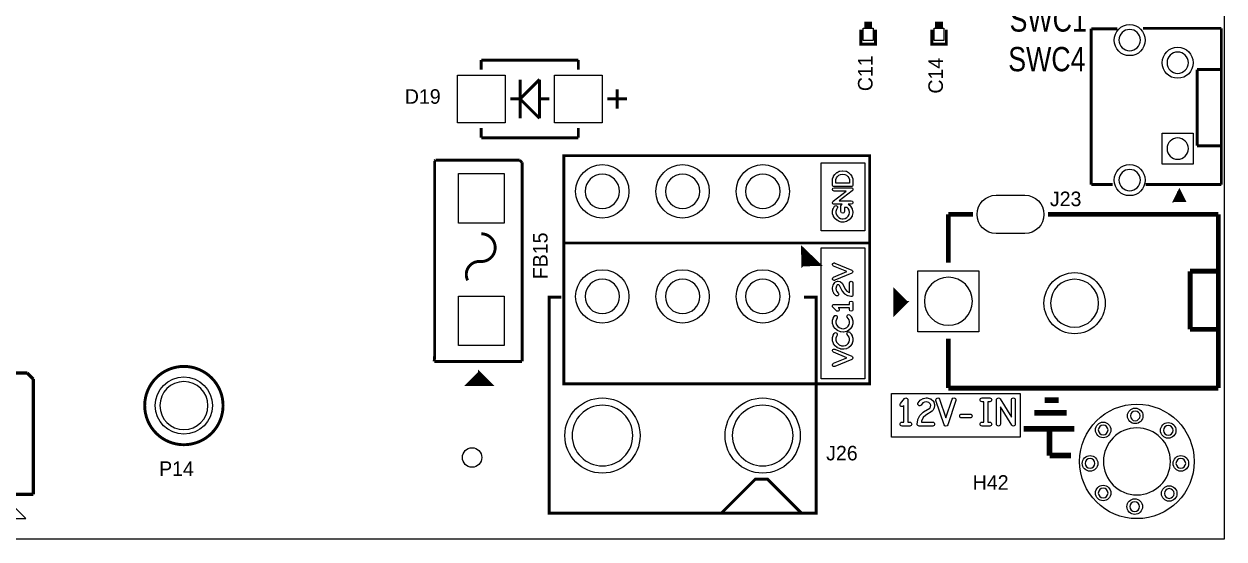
# Model space of a CAD drawing. Extents: x 0 to 260, y 0 to 180.
# Drawn here: x 191.2 to 254, y 0 to 27 of the extents above; entities that cross this region are included whole.
import ezdxf

# ---------------------------------------------------------------- set-up
doc = ezdxf.new("R2010")
doc.units = 0
for name, color, linetype in [('BG_DRILLHOLE', 193, 'CONTINUOUS'), ('BG_OUTLINE', 253, 'CONTINUOUS'), ('BG_SILKSCREEN_TOP', 6, 'CONTINUOUS'), ('PG_SILKSCREEN_TOP', 254, 'CONTINUOUS'), ('PIN_TOP', 96, 'CONTINUOUS'), ('RD_SILKSCREEN_TOP', 85, 'CONTINUOUS')]:
    doc.layers.add(name, color=color, linetype=linetype)

msp = doc.modelspace()

# ---------------------------------------------------------------- linework, layer by layer
at = {"layer": 'BG_DRILLHOLE'}
for points in [[(249.622818, 26.115518, 1), (248.505218, 26.115518, 1)], [(252.135386, 24.929846, 1), (251.017786, 24.929846, 1)], [(252.135386, 20.437094, 1), (251.017786, 20.437094, 1)], [(222.37192, 18.200116, 1), (220.56852, 18.200116, 1)], [(226.57181, 18.200116, 1), (224.76841, 18.200116, 1)], [(230.7717, 18.200116, 1), (228.9683, 18.200116, 1)], [(249.622818, 18.786856, 1), (248.505218, 18.786856, 1)], [(222.37192, 12.7, 1), (220.56852, 12.7, 1)], [(226.57181, 12.7, 1), (224.76841, 12.7, 1)], [(230.7717, 12.7, 1), (228.9683, 12.7, 1)], [(240.83518, 12.446, 1), (238.32058, 12.446, 1)], [(247.43918, 12.3444, 1), (244.92458, 12.3444, 1)], [(200.83399, 6.985, 1), (198.31939, 6.985, 1)], [(223.06661, 5.417058, 1), (219.89161, 5.417058, 1)], [(231.44861, 5.417058, 1), (228.27361, 5.417058, 1)], [(249.60834, 6.44652, 1), (249.10034, 6.44652, 1)], [(247.93194, 5.70992, 1), (247.42394, 5.70992, 1)], [(251.19584, 4.064, 1), (247.69064, 4.064, 1)], [(251.33554, 5.68452, 1), (250.82754, 5.68452, 1)], [(247.24614, 3.95732, 1), (246.73814, 3.95732, 1)], [(251.99594, 3.95732, 1), (251.48794, 3.95732, 1)], [(247.93194, 2.40792, 1), (247.42394, 2.40792, 1)], [(251.38634, 2.38252, 1), (250.87834, 2.38252, 1)], [(249.58294, 1.69672, 1), (249.07494, 1.69672, 1)]]:
    msp.add_lwpolyline(points, format="xyb", close=True, dxfattribs=at)
at = {"layer": 'BG_OUTLINE'}
msp.add_lwpolyline([(0, 180.34), (254, 180.34), (254, 0), (0, 0)], close=True, dxfattribs=at)
at = {"layer": 'BG_SILKSCREEN_TOP'}
for points, const_width in [([(219.456, 15.494), (219.456, 8.128), (235.458, 8.128), (235.458, 15.494), (219.456, 15.494), (219.456, 20.066), (235.458, 20.066), (235.458, 15.494)], 0.1524), ([(231.949752, 14.338554), (232.847642, 14.356334), (231.932226, 15.236444), (231.949752, 14.338554), (232.389934, 14.796262), (232.11536, 15.060422), (231.935782, 15.056866), (231.946196, 14.518132), (232.12933, 14.34211), (232.668064, 14.352778), (232.756202, 14.444218), (232.2068, 14.972284), (232.027222, 14.968728), (232.03789, 14.430248), (232.756202, 14.444218), (232.29824, 14.8844), (232.118916, 14.880844), (232.125774, 14.521688), (232.217468, 14.43355), (232.576624, 14.440662), (232.664508, 14.532356), (232.389934, 14.796262), (232.210356, 14.792706), (232.217468, 14.43355), (232.481374, 14.708378), (232.573068, 14.62024), (232.576624, 14.440662), (232.397046, 14.437106), (232.573068, 14.62024)], 0.127), ([(237.3884, 12.3952), (236.7534, 13.0302), (236.7534, 11.7602), (237.3884, 12.3952), (236.7534, 12.3952), (236.7534, 12.0142), (236.8804, 11.8872), (237.2614, 12.2682), (237.2614, 12.5222), (236.8804, 12.9032), (236.7534, 12.9032), (236.7534, 12.1412), (236.8804, 12.0142), (237.2614, 12.3952), (236.7534, 12.9032), (236.7534, 12.2682), (236.8804, 12.1412), (237.1344, 12.3952), (237.1344, 12.5222), (236.8804, 12.7762), (236.7534, 12.7762), (236.7534, 12.3952), (236.8804, 12.2682), (237.1344, 12.5222), (236.7534, 12.5222), (236.7534, 12.6492), (236.8804, 12.7762), (237.0074, 12.6492), (236.7534, 12.6492)], 0.127), ([(215.0364, 8.7122), (214.4014, 8.0772), (215.6714, 8.0772), (215.0364, 8.7122), (215.0364, 8.0772), (215.4174, 8.0772), (215.5444, 8.2042), (215.1634, 8.5852), (214.9094, 8.5852), (214.5284, 8.2042), (214.5284, 8.0772), (215.2904, 8.0772), (215.4174, 8.2042), (215.0364, 8.5852), (214.5284, 8.0772), (215.1634, 8.0772), (215.2904, 8.2042), (215.0364, 8.4582), (214.9094, 8.4582), (214.6554, 8.2042), (214.6554, 8.0772), (215.0364, 8.0772), (215.1634, 8.2042), (214.9094, 8.4582), (214.9094, 8.0772), (214.7824, 8.0772), (214.6554, 8.2042), (214.7824, 8.3312), (214.7824, 8.0772)], 0.127)]:
    msp.add_lwpolyline(points, dxfattribs=dict(at, const_width=const_width))
for points in [[(232.918, 19.685), (235.204, 19.685), (235.204, 16.129), (232.918, 16.129)], [(233.927904, 19.084036), (234.0483, 19.095974), (234.168696, 19.084036), (234.249468, 19.038062), (234.322366, 18.977356), (234.368594, 18.90776), (234.4039, 18.81378), (234.4039, 18.622518), (233.6927, 18.622518), (233.6927, 18.81378), (233.728006, 18.90776), (233.774234, 18.977356), (233.847132, 19.038062)], [(232.918, 15.24), (235.204, 15.24), (235.204, 8.382), (232.918, 8.382)], [(236.601, 7.62), (243.332, 7.62), (243.332, 5.334), (236.601, 5.334)]]:
    msp.add_lwpolyline(points, close=True, dxfattribs=at)
for points in [[(233.891328, 19.259042), (234.03941, 19.273774, -0.025066), (234.0483, 19.274282, -0.025066), (234.05719, 19.273774), (234.205272, 19.259042, -0.10464), (234.240324, 19.247866), (234.34421, 19.188684, -0.044276), (234.357164, 19.179794), (234.446064, 19.105626, -0.072224), (234.463082, 19.086576), (234.522264, 18.997676, -0.057374), (234.531662, 18.979642), (234.576112, 18.861024, -0.089934), (234.5817, 18.829782), (234.5817, 18.533618, -0.414214), (234.4928, 18.444718), (233.6038, 18.444718, -0.414214), (233.5149, 18.533618), (233.5149, 18.829782, -0.089934), (233.520488, 18.861024), (233.564938, 18.979642, -0.057374), (233.574336, 18.997676), (233.633518, 19.086576, -0.072224), (233.650536, 19.105626), (233.739436, 19.179794, -0.044276), (233.75239, 19.188684), (233.856276, 19.247866, -0.10464)], [(233.6038, 18.209768, -1), (233.6038, 18.387568), (234.4928, 18.387568, -0.414214), (234.5817, 18.298668, -0.233023), (234.546902, 18.228056), (233.865928, 17.705832), (234.4928, 17.705832, -1), (234.4928, 17.528032), (234.335066, 17.528032, -0.140302), (234.377738, 17.504156), (234.466638, 17.415256, -0.067108), (234.481116, 17.39646), (234.540298, 17.292574, -0.07987), (234.550204, 17.266158), (234.579922, 17.118076, -0.04967), (234.5817, 17.10055, -0.04967), (234.579922, 17.083024), (234.550204, 16.934942, -0.07987), (234.540298, 16.908526), (234.481116, 16.80464, -0.067108), (234.466638, 16.785844), (234.377738, 16.696944, -0.066491), (234.359196, 16.682466), (234.255564, 16.623284, -0.068852), (234.232958, 16.61414), (234.11434, 16.584422, -0.061323), (234.09275, 16.581882), (233.989118, 16.581882, -0.080555), (233.960924, 16.586454), (233.872024, 16.616172, -0.048715), (233.856276, 16.623284), (233.75239, 16.682466, -0.067108), (233.733594, 16.696944), (233.644694, 16.785844, -0.049391), (233.633518, 16.799306), (233.574336, 16.888206, -0.057374), (233.564938, 16.90624), (233.520488, 17.024858, -0.089934), (233.5149, 17.0561), (233.5149, 17.159732, -0.061323), (233.51744, 17.181322), (233.547158, 17.29994, -0.08597), (233.559604, 17.327626), (233.618786, 17.416526, -0.251136), (233.6927, 17.45615, -0.414214), (233.7816, 17.36725, -0.148069), (233.766614, 17.317974), (233.716068, 17.241774), (233.6927, 17.14881), (233.6927, 17.072102), (233.728006, 16.978122), (233.77652, 16.905224), (233.850688, 16.831056), (233.93654, 16.782034), (234.003596, 16.759682), (234.081828, 16.759682), (234.17784, 16.783812), (234.260644, 16.831056), (234.332526, 16.902938), (234.378754, 16.983964), (234.402122, 17.10055), (234.378754, 17.217136), (234.332526, 17.298162), (234.27817, 17.352518), (234.1372, 17.352518), (234.1372, 17.145, -1), (233.9594, 17.145), (233.9594, 17.441418, -0.34897), (234.028234, 17.528032), (233.6038, 17.528032, -0.414214), (233.5149, 17.616932, -0.233023), (233.549698, 17.687544), (234.230672, 18.209768)], [(233.56951, 14.28369, -0.302386), (233.5149, 14.365732, -0.414214), (233.6038, 14.454632, -0.09902), (233.63809, 14.447774), (234.52709, 14.077442, -0.302386), (234.5817, 13.9954, -0.302386), (234.52709, 13.913358), (233.63809, 13.543026, -0.09902), (233.6038, 13.536168, -0.414214), (233.5149, 13.625068, -0.302386), (233.56951, 13.70711), (234.26166, 13.9954)], [(234.4039, 12.893548), (234.4039, 13.40485, -1), (234.5817, 13.40485), (234.5817, 12.78255, -0.414214), (234.4928, 12.69365, -0.054723), (234.473496, 12.695682), (234.340146, 12.7254, -0.080613), (234.31373, 12.736068), (234.165648, 12.824968, -0.092394), (234.141264, 12.846558), (234.037378, 12.979908, -0.049259), (234.02798, 12.99464), (233.888534, 13.273532), (233.847894, 13.306298), (233.803698, 13.31341), (233.763058, 13.299948), (233.71683, 13.235432), (233.693716, 13.120116), (233.705146, 13.028168), (233.737912, 12.951968), (233.81462, 12.875006, -0.198914), (233.840782, 12.812268, -0.414214), (233.751882, 12.723368, -0.198914), (233.689144, 12.74953), (233.600244, 12.83843, -0.09542), (233.581194, 12.866116), (233.536744, 12.969748, -0.07052), (233.530394, 12.993878), (233.515662, 13.112496, -0.030834), (233.5149, 13.123418, -0.04967), (233.516678, 13.140944), (233.546396, 13.289026, -0.105478), (233.561128, 13.323062), (233.635042, 13.426694, -0.158614), (233.679238, 13.45946), (233.768138, 13.489178, -0.080555), (233.796332, 13.49375, -0.040959), (233.81081, 13.49248), (233.89971, 13.477748, -0.128769), (233.940858, 13.45946), (234.015026, 13.400024, -0.107872), (234.038902, 13.37056), (234.18292, 13.08227), (234.271312, 12.968986), (234.392978, 12.895834)], [(234.4039, 12.2809), (234.4039, 12.3698, -1), (234.5817, 12.3698), (234.5817, 12.0142, -1), (234.4039, 12.0142), (234.4039, 12.1031), (233.81843, 12.1031), (233.844338, 12.076938, -0.198914), (233.8705, 12.0142, -0.414214), (233.7816, 11.9253, -0.198914), (233.718862, 11.951462), (233.541062, 12.129262, -0.198914), (233.5149, 12.192, -0.414214), (233.6038, 12.2809)], [(234.290108, 11.605006, -0.170678), (234.27055, 11.660632, -0.414214), (234.35945, 11.749532, -0.227508), (234.428792, 11.716258), (234.487974, 11.642344, -0.052842), (234.498134, 11.626596), (234.542584, 11.537696, -0.0469), (234.54868, 11.522202), (234.578398, 11.418316, -0.069492), (234.5817, 11.393932), (234.5817, 11.2903, -0.06969), (234.578144, 11.265916), (234.548426, 11.162284, -0.059818), (234.540298, 11.142726), (234.481116, 11.03884, -0.067108), (234.466638, 11.020044), (234.377738, 10.931144, -0.080295), (234.354878, 10.91438), (234.265978, 10.86993, -0.061657), (234.245404, 10.862564), (234.112054, 10.8331, -0.054723), (234.09275, 10.831068, -0.027198), (234.083098, 10.831576), (233.949748, 10.846308, -0.068044), (233.92638, 10.85215), (233.778298, 10.911332, -0.078631), (233.754422, 10.925556), (233.665522, 10.999724, -0.063899), (233.650028, 11.016234), (233.57586, 11.119866, -0.074788), (233.563922, 11.143488), (233.519472, 11.276838, -0.080555), (233.5149, 11.305032), (233.5149, 11.42365, -0.06969), (233.518456, 11.448034), (233.548174, 11.551666, -0.046684), (233.554016, 11.56716), (233.598466, 11.65606, -0.283523), (233.677968, 11.705082, -0.414214), (233.766868, 11.616182, -0.116758), (233.75747, 11.576304), (233.71683, 11.49477), (233.6927, 11.411204), (233.6927, 11.31951), (233.72826, 11.212576), (233.788204, 11.12901), (233.857546, 11.071098), (233.981244, 11.021822), (234.087924, 11.009884), (234.196128, 11.03376), (234.262422, 11.067034), (234.332526, 11.137138), (234.380532, 11.221466), (234.4039, 11.302746), (234.4039, 11.381486), (234.37977, 11.46556), (234.343448, 11.538458)], [(234.290108, 10.703306, -0.170678), (234.27055, 10.758932, -0.414214), (234.35945, 10.847832, -0.227508), (234.428792, 10.814558), (234.487974, 10.740644, -0.052842), (234.498134, 10.724896), (234.542584, 10.635996, -0.0469), (234.54868, 10.620502), (234.578398, 10.516616, -0.069492), (234.5817, 10.492232), (234.5817, 10.3886, -0.06969), (234.578144, 10.364216), (234.548426, 10.260584, -0.059818), (234.540298, 10.241026), (234.481116, 10.13714, -0.067108), (234.466638, 10.118344), (234.377738, 10.029444, -0.080295), (234.354878, 10.01268), (234.265978, 9.96823, -0.061657), (234.245404, 9.960864), (234.112054, 9.9314, -0.054723), (234.09275, 9.929368, -0.027198), (234.083098, 9.929876), (233.949748, 9.944608, -0.068044), (233.92638, 9.95045), (233.778298, 10.009632, -0.078631), (233.754422, 10.023856), (233.665522, 10.098024, -0.063899), (233.650028, 10.114534), (233.57586, 10.218166, -0.074788), (233.563922, 10.241788), (233.519472, 10.375138, -0.080555), (233.5149, 10.403332), (233.5149, 10.52195, -0.06969), (233.518456, 10.546334), (233.548174, 10.649966, -0.046684), (233.554016, 10.66546), (233.598466, 10.75436, -0.283523), (233.677968, 10.803382, -0.414214), (233.766868, 10.714482, -0.116758), (233.75747, 10.674604), (233.71683, 10.59307), (233.6927, 10.509504), (233.6927, 10.41781), (233.72826, 10.310876), (233.788204, 10.22731), (233.857546, 10.169398), (233.981244, 10.120122), (234.087924, 10.108184), (234.196128, 10.13206), (234.262422, 10.165334), (234.332526, 10.235438), (234.380532, 10.319766), (234.4039, 10.401046), (234.4039, 10.479786), (234.37977, 10.56386), (234.343448, 10.636758)], [(233.56951, 9.77519, -0.302386), (233.5149, 9.857232, -0.414214), (233.6038, 9.946132, -0.09902), (233.63809, 9.939274), (234.52709, 9.568942, -0.302386), (234.5817, 9.4869, -0.302386), (234.52709, 9.404858), (233.63809, 9.034526, -0.09902), (233.6038, 9.027668, -0.414214), (233.5149, 9.116568, -0.302386), (233.56951, 9.19861), (234.26166, 9.4869)], [(237.072932, 7.09422), (237.276132, 7.34822, -0.227899), (237.35538, 7.38632, -0.414214), (237.45698, 7.28472), (237.45698, 6.11632), (237.55858, 6.11632, -1), (237.55858, 5.91312), (237.15218, 5.91312, -1), (237.15218, 6.11632), (237.25378, 6.11632), (237.25378, 6.99516), (237.231428, 6.96722, -0.227899), (237.15218, 6.92912, -0.414214), (237.05058, 7.03072, -0.170862)], [(238.284512, 7.363968), (238.419894, 7.38505, -0.038943), (238.435642, 7.38632, -0.061321), (238.46028, 7.383272), (238.629698, 7.340854, -0.121114), (238.672624, 7.318248), (238.791242, 7.212584, -0.146992), (238.821976, 7.1628), (238.855758, 7.0358, -0.065123), (238.85906, 7.009638, -0.033277), (238.858044, 6.996176), (238.841026, 6.869176, -0.109105), (238.82604, 6.828028), (238.758476, 6.72211, -0.111451), (238.726726, 6.690614), (238.397034, 6.48462), (238.265462, 6.356604), (238.177578, 6.173724), (238.167418, 6.11632), (238.75746, 6.11632, -1), (238.75746, 5.91312), (238.04626, 5.91312, -0.414214), (237.94466, 6.01472, -0.043986), (237.946184, 6.0325), (237.979966, 6.223, -0.067883), (237.988348, 6.249162), (238.089948, 6.460744, -0.088411), (238.110776, 6.4897), (238.263176, 6.638036, -0.053151), (238.280194, 6.651244), (238.599472, 6.850634), (238.642652, 6.918452), (238.654082, 7.003034), (238.633254, 7.081012), (238.556038, 7.149846), (238.430816, 7.181088), (238.333026, 7.165848), (238.247936, 7.120382), (238.15929, 7.009638, -0.227899), (238.080042, 6.971538, -0.414214), (237.978442, 7.073138, -0.170862), (238.000794, 7.136638), (238.102394, 7.263638, -0.101271), (238.133636, 7.2898), (238.252254, 7.3533, -0.08417)], [(239.44834, 6.33603), (239.775492, 7.316978, -0.322662), (239.871758, 7.38632, -0.414214), (239.973358, 7.28472, -0.08101), (239.968024, 7.252462), (239.544606, 5.982462, -0.322662), (239.44834, 5.91312, -0.322662), (239.352074, 5.982462), (238.928656, 7.252462, -0.08101), (238.923322, 7.28472, -0.414214), (239.024922, 7.38632, -0.322662), (239.121188, 7.316978)], [(241.3381, 7.18312, -1), (241.3381, 7.38632), (241.7445, 7.38632, -1), (241.7445, 7.18312), (241.6429, 7.18312), (241.6429, 6.11632), (241.7445, 6.11632, -1), (241.7445, 5.91312), (241.3381, 5.91312, -1), (241.3381, 6.11632), (241.4397, 6.11632), (241.4397, 7.18312)], [(242.875562, 6.374892), (242.875562, 7.28472, -1), (243.078762, 7.28472), (243.078762, 6.01472, -0.414214), (242.977162, 5.91312, -0.260983), (242.890548, 5.961634), (242.299998, 6.924548), (242.299998, 6.01472, -1), (242.096798, 6.01472), (242.096798, 7.28472, -0.414214), (242.198398, 7.38632, -0.260983), (242.285012, 7.337806)], [(240.274602, 6.336538, -1), (240.274602, 6.539738), (240.715038, 6.539738, -1), (240.715038, 6.336538)]]:
    msp.add_lwpolyline(points, format="xyb", close=True, dxfattribs=at)
at = {"layer": 'PG_SILKSCREEN_TOP'}
for points, const_width in [([(235.585, 27.0002), (235.1786, 27.0002)], 0.1524), ([(239.2934, 27.0002), (238.887, 27.0002)], 0.1524), ([(235.7628, 26.67), (235.7628, 25.908), (235.0008, 25.908), (235.0008, 26.67)], 0.1524), ([(235.585, 26.8478), (235.1786, 26.8478)], 0.1524), ([(239.4712, 26.67), (239.4712, 25.908), (238.7092, 25.908), (238.7092, 26.67)], 0.1524), ([(239.2934, 26.8478), (238.887, 26.8478)], 0.1524), ([(247.055386, 26.707846), (247.055386, 18.554446)], 0.1524), ([(248.420128, 26.707846), (247.055386, 26.707846)], 0.1524), ([(249.766328, 26.733246), (253.862586, 26.733246)], 0.1524), ([(253.862586, 26.733246), (253.862586, 18.554446)], 0.1524), ([(215.138, 24.5618), (215.138, 25.0698)], 0.1524), ([(215.138, 25.0698), (220.218, 25.0698)], 0.1524), ([(220.218, 25.0698), (220.218, 24.5618)], 0.1524), ([(252.592586, 24.574246), (253.862586, 24.574246)], 0.1524), ([(252.592586, 20.637246), (252.592586, 24.574246)], 0.1524), ([(218.186, 24.0538), (217.17, 23.0378)], 0.1524), ([(217.17, 24.0538), (217.17, 22.0218)], 0.1524), ([(218.186, 22.0218), (218.186, 24.0538)], 0.1524), ([(222.25, 22.5298), (222.25, 23.5458)], 0.1524), ([(216.662, 23.0378), (217.17, 23.0378)], 0.1524), ([(217.17, 23.0378), (218.186, 22.0218)], 0.1524), ([(218.694, 23.0378), (218.186, 23.0378)], 0.1524), ([(222.758, 23.0378), (221.742, 23.0378)], 0.1524), ([(215.138, 21.0058), (215.138, 21.5138)], 0.1524), ([(220.218, 21.5138), (220.218, 21.0058)], 0.1524), ([(220.218, 21.0058), (215.138, 21.0058)], 0.1524), ([(252.592586, 20.586446), (252.592586, 20.637246)], 0.1524), ([(253.862586, 20.586446), (252.592586, 20.586446)], 0.1524), ([(212.6996, 19.7866), (212.7504, 19.8374)], 0.1524), ([(212.6996, 9.5758), (212.6996, 19.7866)], 0.1524), ([(212.7504, 19.8374), (217.1446, 19.8374)], 0.1524), ([(217.1446, 19.8374), (217.2716, 19.7104)], 0.1524), ([(217.2716, 19.7104), (217.2716, 9.2964)], 0.1524), ([(247.055386, 18.554446), (248.18086, 18.554446)], 0.1524), ([(253.862586, 18.554446), (249.90425, 18.554446)], 0.1524), ([(251.41682, 17.718024), (251.916692, 17.718024), (251.666756, 18.217896), (251.41682, 17.718024), (251.81687, 17.8181), (251.616718, 18.017998), (251.616718, 17.8181)], 0.1524), ([(240.87328, 16.9926), (239.57788, 16.9926)], 0.254), ([(239.57788, 16.9926), (239.57788, 14.46911)], 0.254), ([(244.78488, 16.9926), (253.70028, 16.9926)], 0.254), ([(253.70028, 16.9926), (253.70028, 7.8994)], 0.254), ([(252.22708, 10.9728), (252.22708, 14.0208)], 0.254), ([(252.22708, 14.0208), (253.70028, 14.0208)], 0.254), ([(232.02011, 12.656058), (232.65511, 12.656058), (232.65511, 1.353058), (218.68511, 1.353058), (218.68511, 12.656058), (219.32011, 12.656058)], 0.1524), ([(253.70028, 10.9728), (252.22708, 10.9728)], 0.254), ([(239.57788, 7.8994), (239.57788, 10.48131)], 0.254), ([(212.6742, 9.2964), (212.6996, 9.6012)], 0.1524), ([(212.6996, 9.6012), (212.6996, 9.5758)], 0.1524), ([(217.2716, 9.2964), (212.6742, 9.2964)], 0.1524), ([(184.075578, 8.686292), (191.378078, 8.686292)], 0.1778), ([(191.378078, 8.686292), (191.695578, 8.368792)], 0.1778), ([(191.695578, 8.368792), (191.695578, 2.336292)], 0.1778), ([(253.70028, 7.8994), (239.57788, 7.8994)], 0.254), ([(253.67488, 7.9248), (253.70028, 7.8994)], 0.254), ([(245.35384, 7.2644), (244.61724, 7.2644)], 0.3048), ([(245.76024, 6.604), (244.08384, 6.604)], 0.3048), ([(246.16664, 5.7658), (243.52504, 5.7658)], 0.3048), ([(244.87124, 5.7658), (244.87124, 4.3688)], 0.3048), ([(244.87124, 4.3688), (245.98884, 4.3688)], 0.3048), ([(231.89311, 1.353058), (230.11511, 3.131058), (229.48011, 3.131058), (227.70211, 1.353058)], 0.1524), ([(191.695578, 2.336292), (184.075578, 2.336292)], 0.1778)]:
    msp.add_lwpolyline(points, dxfattribs=dict(at, const_width=const_width))
at = {"layer": 'PG_SILKSCREEN_TOP', "const_width": 0.1524}
for points in [[(215.138, 15.9766, -1.039833), (215.0872, 14.5288)], [(215.0872, 14.5288, 0.582664), (214.4268, 13.5382)], [(201.626724, 6.985, 1), (197.526656, 6.985, 1), (201.626724, 6.985)]]:
    msp.add_lwpolyline(points, format="xyb", dxfattribs=at)
at = {"layer": 'PG_SILKSCREEN_TOP'}
msp.add_lwpolyline([(190.044578, 1.066292), (191.314578, 1.066292), (190.679578, 1.701292)], close=True, dxfattribs=at)
at = {"layer": 'PIN_TOP'}
for points in [[(235.1278, 26.7335), (235.6358, 26.7335), (235.6358, 26.0985), (235.1278, 26.0985)], [(238.8362, 26.7335), (239.3442, 26.7335), (239.3442, 26.0985), (238.8362, 26.0985)], [(216.3826, 24.2824), (216.3826, 21.7932), (213.8934, 21.7932), (213.8934, 24.2824)], [(221.4626, 24.2824), (221.4626, 21.7932), (218.9734, 21.7932), (218.9734, 24.2824)], [(252.389386, 19.624294), (250.763786, 19.624294), (250.763786, 21.249894), (252.389386, 21.249894)], [(216.3318, 16.54048), (213.9442, 16.54048), (213.9442, 19.13128), (216.3318, 19.13128)], [(237.97768, 10.8458), (237.97768, 14.0462), (241.17808, 14.0462), (241.17808, 10.8458)], [(216.3318, 10.12952), (213.9442, 10.12952), (213.9442, 12.72032), (216.3318, 12.72032)]]:
    msp.add_lwpolyline(points, close=True, dxfattribs=at)
msp.add_lwpolyline([(243.57838, 15.9893), (242.07978, 15.9893, -1), (242.07978, 17.9959), (243.57838, 17.9959, -1)], format="xyb", close=True, dxfattribs=at)
for centre, radius in [((249.064018, 26.115518), 0.8128), ((251.576586, 24.929846), 0.8128), ((221.47022, 18.200116), 1.397), ((225.67011, 18.200116), 1.397), ((229.87, 18.200116), 1.397), ((249.064018, 18.786856), 0.8128), ((221.47022, 12.7), 1.397), ((225.67011, 12.7), 1.397), ((229.87, 12.7), 1.397), ((246.18188, 12.3444), 1.6002), ((199.57669, 6.985), 1.4986), ((221.47911, 5.417058), 1.9685), ((229.86111, 5.417058), 1.9685), ((249.44324, 4.064), 2.9972), ((249.35434, 6.44652), 0.4064), ((247.67794, 5.70992), 0.4064), ((251.08154, 5.68452), 0.4064), ((214.6554, 4.2672), 0.508), ((246.99214, 3.95732), 0.4064), ((251.74194, 3.95732), 0.4064), ((247.67794, 2.40792), 0.4064), ((251.13234, 2.38252), 0.4064), ((249.32894, 1.69672), 0.4064)]:
    msp.add_circle(centre, radius, dxfattribs=at)

# ---------------------------------------------------------------- texts
at = {"layer": 'RD_SILKSCREEN_TOP'}
for s, height, width, p in [('SWC1', 1.27, 0.824, (242.781328, 26.560272)), ('SWC4', 1.27, 0.824, (242.711732, 24.4856)), ('D19', 0.762, 1.003333, (211.137246, 22.7838)), ('J23', 0.762, 1.003333, (244.891306, 17.4244)), ('J26', 0.762, 1.003333, (233.183176, 4.115562)), ('P14', 0.762, 1.003333, (198.281036, 3.302)), ('H42', 0.762, 1.003333, (240.85296, 2.5781))]:
    msp.add_text(s, height=height, dxfattribs=dict(at, width=width)).set_placement(p)
at = {"layer": 'RD_SILKSCREEN_TOP', "width": 1.003333}
for s, p in [('C11', (235.6104, 23.443946)), ('C14', (239.2934, 23.316946)), ('FB15', (218.6051, 13.601192))]:
    msp.add_text(s, height=0.762, rotation=90, dxfattribs=at).set_placement(p)

doc.saveas('drawing.dxf')
